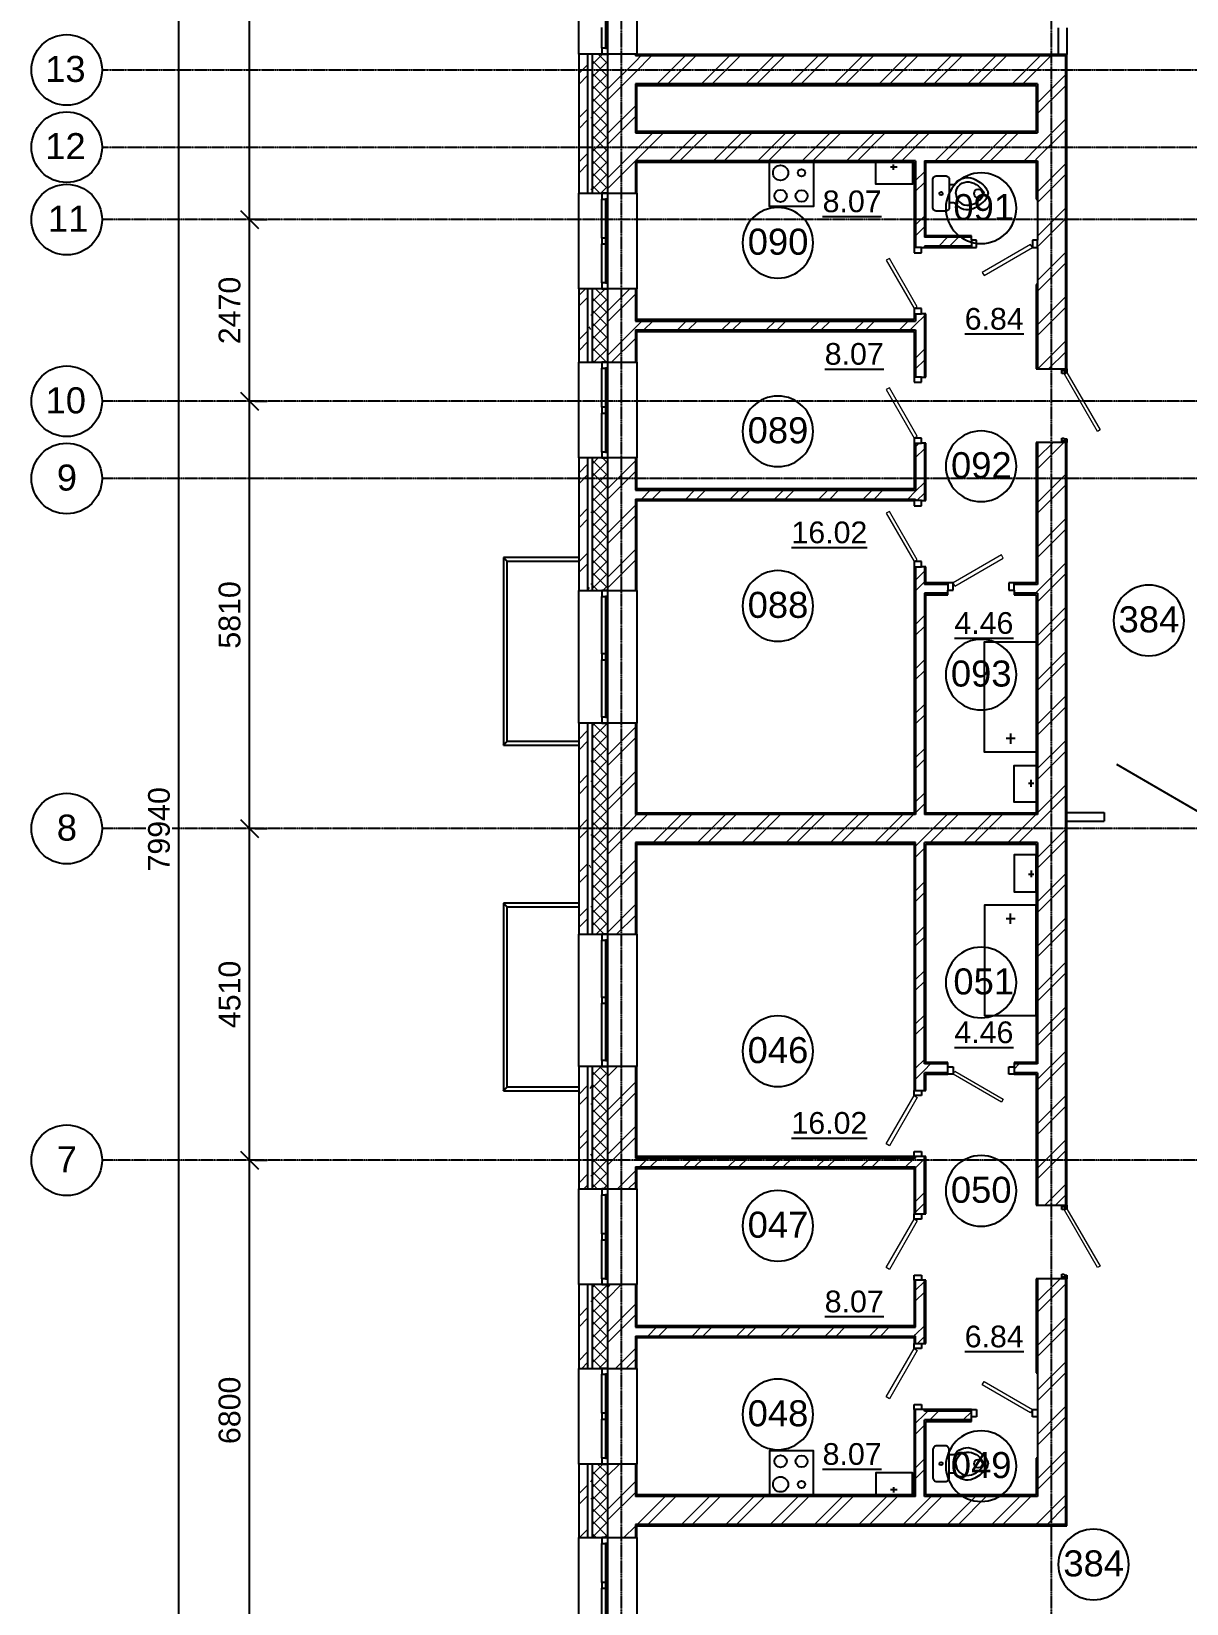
# Model space of a CAD drawing. Header units: millimetres. Extents: x -3463 to 813393, y -106315 to 159215.
# Drawn here: x 86052 to 101764, y 35110 to 56486 of the extents above; entities that cross this region are included whole.
import ezdxf

# ---------------------------------------------------------------- set-up
doc = ezdxf.new("R2010")
doc.units = ezdxf.units.MM
doc.linetypes.add('Линия сетки', pattern=[22.225, 12.7, -3.175, 3.175, -3.175])
doc.layers.add('AXIS_', color=252, linetype='Continuous')
doc.layers.add('PLANS_', color=252, linetype='Continuous')
doc.styles.add('arial', font='arial.ttf')
doc.styles.add('Arial_1', font='arial.ttf', dxfattribs={"height": 295.05988})

# ---------------------------------------------------------------- blocks, each defined once
blk = doc.blocks.new('_Oblique')
at = {"color": 0, "linetype": 'ByBlock', "lineweight": -2}
blk.add_line((-0.5, -0.5), (0.5, 0.5), dxfattribs=at)
blk = doc.blocks.new('A$C8f72b430')
at = {"layer": 'AXIS_', "linetype": 'Линия сетки'}
for p, q in [((-7269, -47064), (-7269, 38079)), ((-1419, -47064), (-1419, 38079)), ((-14334, 6784), (10092, 6784)), ((-14334, 5734), (10092, 5734)), ((10092, 4749), (-14334, 4749)), ((10092, 2279), (-14334, 2279)), ((10092, 1229), (-14334, 1229)), ((10092, -3531), (-14334, -3531)), ((10092, -8041), (-14334, -8041))]:
    blk.add_line(p, q, dxfattribs=at)
at = {"layer": 'AXIS_'}
for p, q in [((-13287, -43751), (-13287, 36669)), ((-12327, 4509), (-12327, 11789)), ((-12327, 2039), (-12327, 4989)), ((-12257, 4749), (-12087, 4749)), ((-12257, 4749), (-12087, 4749)), ((-12327, -3771), (-12327, 2519)), ((-12257, 2279), (-12087, 2279)), ((-12257, 2279), (-12087, 2279)), ((-12327, -8281), (-12327, -3291)), ((-12257, -3531), (-12087, -3531)), ((-12257, -3531), (-12087, -3531)), ((-12327, -15081), (-12327, -7801)), ((-12257, -8041), (-12087, -8041)), ((-12257, -8041), (-12087, -8041))]:
    blk.add_line(p, q, dxfattribs=at)
for centre in [(-14814, 6784), (-14814, 5734), (-14814, 4749), (-14814, 2279), (-14814, 1229), (-14814, -3531), (-14814, -8041)]:
    blk.add_circle(centre, 480, dxfattribs=at)
at = {"layer": 'PLANS_'}
for p, q in [((-7849, 6999), (-7849, 7799)), ((-7484, 7719), (-7484, 7079)), ((-7454, 7079), (-7454, 7719)), ((-7059, 7799), (-7059, 6999)), ((-7534, 7079), (-7534, 7359)), ((-7454, 7079), (-7534, 7079)), ((-7534, 7079), (-7534, 6999)), ((-7484, 7079), (-7454, 7079)), ((-7454, 6999), (-7454, 7079)), ((-7729, 6999), (-7729, 5109)), ((-7669, 6999), (-7669, 5109)), ((-7534, 6999), (-7454, 6999)), ((-7459, 6999), (-7459, 5109)), ((-7079, 6999), (-7079, 6974)), ((-1229, 6974), (-7079, 6974)), ((-7059, 6994), (-7059, 6974)), ((-1229, 6974), (-1229, 2719)), ((-7079, 6594), (-7079, 5929)), ((-1609, 6594), (-7079, 6594)), ((-7059, 6594), (-7059, 6574)), ((-1609, 6594), (-1609, 5929)), ((-7079, 5929), (-1609, 5929)), ((-7059, 5949), (-7059, 5929)), ((-7079, 5549), (-7079, 5109)), ((-3269, 5549), (-7079, 5549)), ((-7059, 5549), (-7059, 5529)), ((-3269, 5549), (-3269, 4369)), ((-3149, 5549), (-1609, 5549)), ((-3149, 5549), (-3149, 4509)), ((-1609, 5549), (-1609, 5029)), ((-7849, 3809), (-7849, 5109)), ((-7454, 5109), (-7534, 5109)), ((-7534, 5109), (-7534, 5029)), ((-7534, 5029), (-7454, 5029)), ((-7534, 4499), (-7534, 5029)), ((-7454, 5029), (-7484, 5029)), ((-7484, 5029), (-7484, 3889)), ((-7454, 5029), (-7454, 5109)), ((-7454, 3889), (-7454, 5029)), ((-7059, 5109), (-7059, 3809)), ((-7454, 4499), (-7534, 4499)), ((-7534, 4499), (-7534, 4419)), ((-7454, 4419), (-7454, 4499)), ((-2509, 4509), (-3149, 4509)), ((-7534, 4419), (-7454, 4419)), ((-7534, 3889), (-7534, 4419)), ((-3189, 4369), (-3289, 4369)), ((-3289, 4369), (-3289, 4299)), ((-3289, 4299), (-3189, 4299)), ((-3189, 4299), (-3189, 4369)), ((-3149, 4389), (-3149, 4369)), ((-2509, 4389), (-3149, 4389)), ((-2439, 4469), (-2509, 4469)), ((-2509, 4469), (-2509, 4369)), ((-2509, 4369), (-2439, 4369)), ((-2439, 4369), (-2439, 4469)), ((-1609, 4469), (-1679, 4469)), ((-1679, 4469), (-1679, 4369)), ((-1679, 4369), (-1609, 4369)), ((-1609, 4369), (-1609, 4469)), ((-7454, 3889), (-7534, 3889)), ((-7534, 3889), (-7534, 3809)), ((-7484, 3889), (-7454, 3889)), ((-7454, 3809), (-7454, 3889)), ((-1609, 3869), (-1609, 2719)), ((-7729, 3809), (-7729, 2809)), ((-7669, 3809), (-7669, 2809)), ((-7534, 3809), (-7454, 3809)), ((-7459, 3809), (-7459, 2809)), ((-7079, 3809), (-7079, 3369)), ((-3289, 3539), (-3289, 3469)), ((-3189, 3539), (-3289, 3539)), ((-3289, 3469), (-3189, 3469)), ((-3269, 3469), (-3269, 3369)), ((-3189, 3469), (-3189, 3539)), ((-3149, 3469), (-3149, 2609)), ((-7079, 3369), (-3269, 3369)), ((-7079, 3249), (-7079, 2809)), ((-7079, 3249), (-3269, 3249)), ((-7059, 3389), (-7059, 3369)), ((-7059, 3249), (-7059, 3229)), ((-3269, 3249), (-3269, 2609)), ((-7849, 1509), (-7849, 2809)), ((-7454, 2809), (-7534, 2809)), ((-7534, 2809), (-7534, 2729)), ((-7454, 2729), (-7454, 2809)), ((-7059, 2809), (-7059, 1509)), ((-7534, 2729), (-7454, 2729)), ((-7534, 2199), (-7534, 2729)), ((-7454, 2729), (-7484, 2729)), ((-7484, 2729), (-7484, 1589)), ((-7454, 1589), (-7454, 2729)), ((-3189, 2609), (-3289, 2609)), ((-3289, 2609), (-3289, 2539)), ((-3189, 2539), (-3189, 2609)), ((-1279, 2719), (-1209, 2719)), ((-1279, 2699), (-1279, 2719)), ((-1279, 2659), (-1279, 2699)), ((-1279, 2699), (-1209, 2699)), ((-1209, 2699), (-1279, 2699)), ((-1249, 2659), (-1279, 2659)), ((-1249, 2669), (-1249, 2659)), ((-1209, 2669), (-1249, 2669)), ((-1209, 2719), (-1209, 2699)), ((-1209, 2699), (-1209, 2669)), ((-3289, 2539), (-3189, 2539)), ((-7454, 2199), (-7534, 2199)), ((-7534, 2199), (-7534, 2119)), ((-7454, 2119), (-7454, 2199)), ((-7534, 2119), (-7454, 2119)), ((-7534, 1589), (-7534, 2119)), ((-3289, 1779), (-3289, 1709)), ((-3189, 1779), (-3289, 1779)), ((-3189, 1709), (-3189, 1779)), ((-1609, 1719), (-1609, -211)), ((-1279, 1779), (-1249, 1779)), ((-1279, 1739), (-1279, 1779)), ((-1209, 1739), (-1279, 1739)), ((-1279, 1719), (-1279, 1739)), ((-1279, 1739), (-1209, 1739)), ((-1209, 1719), (-1279, 1719)), ((-1249, 1779), (-1249, 1769)), ((-1249, 1769), (-1209, 1769)), ((-1229, 1719), (-1229, -8651)), ((-1209, 1769), (-1209, 1739)), ((-1209, 1739), (-1209, 1719)), ((-7729, 1509), (-7729, -296)), ((-7669, 1509), (-7669, -296)), ((-7454, 1589), (-7534, 1589)), ((-7534, 1589), (-7534, 1509)), ((-7534, 1509), (-7454, 1509)), ((-7484, 1589), (-7454, 1589)), ((-7459, 1509), (-7459, -296)), ((-7454, 1509), (-7454, 1589)), ((-7079, 1509), (-7079, 1069)), ((-3289, 1709), (-3189, 1709)), ((-3269, 1709), (-3269, 1069)), ((-3149, 1709), (-3149, 929)), ((-7079, 1069), (-3269, 1069)), ((-7059, 1089), (-7059, 1069)), ((-7079, 949), (-7079, -296)), ((-7079, 949), (-3269, 949)), ((-7059, 949), (-7059, 929)), ((-3189, 929), (-3289, 929)), ((-3289, 929), (-3289, 859)), ((-3289, 859), (-3189, 859)), ((-3269, 949), (-3269, 929)), ((-3189, 859), (-3189, 929)), ((-7849, 154), (-8874, 154)), ((-8874, 154), (-8874, -2396)), ((-8824, 104), (-7849, 104)), ((-8824, -2346), (-8824, 104)), ((-3289, 99), (-3289, 29)), ((-3189, 99), (-3289, 99)), ((-3289, 29), (-3189, 29)), ((-3269, 29), (-3269, -3341)), ((-3189, 29), (-3189, 99)), ((-3149, 29), (-3149, -211)), ((-2829, -211), (-3149, -211)), ((-2759, -191), (-2829, -191)), ((-2829, -191), (-2829, -291)), ((-2759, -291), (-2759, -191)), ((-1999, -191), (-1999, -291)), ((-1929, -191), (-1999, -191)), ((-1929, -291), (-1929, -191)), ((-1609, -211), (-1929, -211)), ((-7849, -2096), (-7849, -296)), ((-7454, -296), (-7534, -296)), ((-7534, -296), (-7534, -376)), ((-7534, -376), (-7454, -376)), ((-7534, -1156), (-7534, -376)), ((-7454, -376), (-7484, -376)), ((-7484, -376), (-7484, -2016)), ((-7454, -376), (-7454, -296)), ((-7454, -2016), (-7454, -376)), ((-7059, -296), (-7059, -2096)), ((-3149, -331), (-3149, -3341)), ((-2829, -331), (-3149, -331)), ((-2829, -291), (-2759, -291)), ((-1999, -291), (-1929, -291)), ((-1609, -331), (-1929, -331)), ((-1609, -331), (-1609, -3341)), ((-7454, -1156), (-7534, -1156)), ((-7534, -1156), (-7534, -1236)), ((-7534, -1236), (-7454, -1236)), ((-7534, -2016), (-7534, -1236)), ((-7454, -1236), (-7454, -1156)), ((-7729, -2096), (-7729, -4966)), ((-7669, -2096), (-7669, -4966)), ((-7454, -2016), (-7534, -2016)), ((-7534, -2016), (-7534, -2096)), ((-7534, -2096), (-7454, -2096)), ((-7484, -2016), (-7454, -2016)), ((-7459, -2096), (-7459, -4966)), ((-7454, -2096), (-7454, -2016)), ((-7079, -2096), (-7079, -3341)), ((-7849, -2346), (-8824, -2346)), ((-8874, -2396), (-7849, -2396)), ((-3269, -3341), (-7079, -3341)), ((-7059, -3321), (-7059, -3341)), ((-1609, -3341), (-3149, -3341)), ((-7079, -3721), (-7079, -4966)), ((-3269, -3721), (-7079, -3721)), ((-7059, -3721), (-7059, -3741)), ((-3269, -7091), (-3269, -3721)), ((-1609, -3721), (-3149, -3721)), ((-3149, -6731), (-3149, -3721)), ((-1609, -3721), (-1609, -6731)), ((-7849, -4546), (-8874, -4546)), ((-8874, -4546), (-8874, -7096)), ((-8824, -4596), (-7849, -4596)), ((-8824, -7046), (-8824, -4596)), ((-7849, -6766), (-7849, -4966)), ((-7454, -4966), (-7534, -4966)), ((-7534, -4966), (-7534, -5046)), ((-7534, -5046), (-7454, -5046)), ((-7534, -5826), (-7534, -5046)), ((-7454, -5046), (-7484, -5046)), ((-7484, -5046), (-7484, -6686)), ((-7454, -5046), (-7454, -4966)), ((-7454, -6686), (-7454, -5046)), ((-7059, -4966), (-7059, -6766)), ((-7454, -5826), (-7534, -5826)), ((-7534, -5826), (-7534, -5906)), ((-7534, -5906), (-7454, -5906)), ((-7534, -6686), (-7534, -5906)), ((-7454, -5906), (-7454, -5826)), ((-7729, -6766), (-7729, -8431)), ((-7669, -6766), (-7669, -8431)), ((-7454, -6686), (-7534, -6686)), ((-7534, -6686), (-7534, -6766)), ((-7534, -6766), (-7454, -6766)), ((-7484, -6686), (-7454, -6686)), ((-7459, -6766), (-7459, -8431)), ((-7454, -6766), (-7454, -6686)), ((-7079, -6766), (-7079, -8011)), ((-2829, -6731), (-3149, -6731)), ((-2829, -6771), (-2759, -6771)), ((-2829, -6871), (-2829, -6771)), ((-2759, -6771), (-2759, -6871)), ((-1999, -6771), (-1929, -6771)), ((-1999, -6871), (-1999, -6771)), ((-1609, -6731), (-1929, -6731)), ((-1929, -6771), (-1929, -6871)), ((-7849, -7046), (-8824, -7046)), ((-3149, -7091), (-3149, -6851)), ((-2829, -6851), (-3149, -6851)), ((-2759, -6871), (-2829, -6871)), ((-1929, -6871), (-1999, -6871)), ((-1609, -6851), (-1929, -6851)), ((-1609, -6851), (-1609, -8651)), ((-8874, -7096), (-7849, -7096)), ((-3289, -7091), (-3189, -7091)), ((-3289, -7161), (-3289, -7091)), ((-3189, -7161), (-3289, -7161)), ((-3189, -7091), (-3189, -7161)), ((-7079, -8011), (-3269, -8011)), ((-7059, -7991), (-7059, -8011)), ((-3289, -7991), (-3289, -7921)), ((-3289, -7921), (-3189, -7921)), ((-3189, -7991), (-3289, -7991)), ((-3269, -8011), (-3269, -7991)), ((-3189, -7921), (-3189, -7991)), ((-3149, -8771), (-3149, -7991)), ((-7079, -8131), (-7079, -8431)), ((-7079, -8131), (-3269, -8131)), ((-7059, -8131), (-7059, -8151)), ((-3269, -8771), (-3269, -8131)), ((-7849, -9731), (-7849, -8431)), ((-7454, -8431), (-7534, -8431)), ((-7534, -8431), (-7534, -8511)), ((-7534, -8511), (-7454, -8511)), ((-7534, -9041), (-7534, -8511)), ((-7454, -8511), (-7484, -8511)), ((-7484, -8511), (-7484, -9651)), ((-7454, -8511), (-7454, -8431)), ((-7454, -9651), (-7454, -8511)), ((-7059, -8431), (-7059, -9731)), ((-1279, -8651), (-1209, -8651)), ((-1279, -8671), (-1279, -8651)), ((-1279, -8711), (-1279, -8671)), ((-1279, -8671), (-1209, -8671)), ((-1209, -8671), (-1279, -8671)), ((-1249, -8711), (-1279, -8711)), ((-1249, -8701), (-1249, -8711)), ((-1209, -8701), (-1249, -8701)), ((-1209, -8651), (-1209, -8671)), ((-1209, -8671), (-1209, -8701)), ((-3289, -8771), (-3189, -8771)), ((-3289, -8841), (-3289, -8771)), ((-3189, -8841), (-3289, -8841)), ((-3189, -8771), (-3189, -8841)), ((-7454, -9041), (-7534, -9041)), ((-7534, -9041), (-7534, -9121)), ((-7534, -9121), (-7454, -9121)), ((-7534, -9651), (-7534, -9121)), ((-7454, -9121), (-7454, -9041)), ((-3289, -9671), (-3289, -9601)), ((-3289, -9601), (-3189, -9601)), ((-3189, -9601), (-3189, -9671)), ((-1279, -9591), (-1249, -9591)), ((-1279, -9631), (-1279, -9591)), ((-1249, -9591), (-1249, -9601)), ((-1249, -9601), (-1209, -9601)), ((-1209, -9601), (-1209, -9631)), ((-7729, -9731), (-7729, -10871)), ((-7669, -9731), (-7669, -10871)), ((-7454, -9651), (-7534, -9651)), ((-7534, -9651), (-7534, -9731)), ((-7534, -9731), (-7454, -9731)), ((-7484, -9651), (-7454, -9651)), ((-7459, -9731), (-7459, -10871)), ((-7454, -9731), (-7454, -9651)), ((-7079, -9731), (-7079, -10311)), ((-3189, -9671), (-3289, -9671)), ((-3269, -10311), (-3269, -9671)), ((-3149, -10531), (-3149, -9671)), ((-1609, -9651), (-1609, -10931)), ((-1209, -9631), (-1279, -9631)), ((-1279, -9651), (-1279, -9631)), ((-1279, -9631), (-1209, -9631)), ((-1209, -9651), (-1279, -9651)), ((-1229, -9651), (-1229, -12991)), ((-1209, -9631), (-1209, -9651)), ((-7079, -10311), (-3269, -10311)), ((-7079, -10431), (-7079, -10871)), ((-7079, -10431), (-3269, -10431)), ((-7059, -10291), (-7059, -10311)), ((-7059, -10431), (-7059, -10451)), ((-3269, -10531), (-3269, -10431)), ((-3289, -10531), (-3189, -10531)), ((-3289, -10601), (-3289, -10531)), ((-3189, -10601), (-3289, -10601)), ((-3189, -10531), (-3189, -10601)), ((-7849, -12171), (-7849, -10871)), ((-7454, -10871), (-7534, -10871)), ((-7534, -10871), (-7534, -10951)), ((-7454, -10951), (-7454, -10871)), ((-7059, -10871), (-7059, -12171)), ((-7534, -10951), (-7454, -10951)), ((-7534, -11481), (-7534, -10951)), ((-7454, -10951), (-7484, -10951)), ((-7484, -10951), (-7484, -12091)), ((-7454, -12091), (-7454, -10951)), ((-7454, -11481), (-7534, -11481)), ((-7534, -11481), (-7534, -11561)), ((-7454, -11561), (-7454, -11481)), ((-3289, -11431), (-3289, -11361)), ((-3289, -11361), (-3189, -11361)), ((-3189, -11431), (-3289, -11431)), ((-3269, -12611), (-3269, -11431)), ((-3189, -11361), (-3189, -11431)), ((-3149, -11451), (-3149, -11431)), ((-2509, -11451), (-3149, -11451)), ((-2509, -11431), (-2439, -11431)), ((-2509, -11531), (-2509, -11431)), ((-2439, -11531), (-2509, -11531)), ((-2439, -11431), (-2439, -11531)), ((-1679, -11531), (-1679, -11431)), ((-1679, -11431), (-1609, -11431)), ((-1609, -11531), (-1679, -11531)), ((-1609, -11431), (-1609, -11531)), ((-7534, -11561), (-7454, -11561)), ((-7534, -12091), (-7534, -11561)), ((-3149, -12611), (-3149, -11571)), ((-2509, -11571), (-3149, -11571)), ((-7729, -12171), (-7729, -13171)), ((-7669, -12171), (-7669, -13171)), ((-7454, -12091), (-7534, -12091)), ((-7534, -12091), (-7534, -12171)), ((-7534, -12171), (-7454, -12171)), ((-7484, -12091), (-7454, -12091)), ((-7459, -12171), (-7459, -13171)), ((-7454, -12171), (-7454, -12091)), ((-7079, -12171), (-7079, -12611)), ((-1609, -12091), (-1609, -12611)), ((-3269, -12611), (-7079, -12611)), ((-7059, -12591), (-7059, -12611)), ((-1609, -12611), (-3149, -12611)), ((-7079, -12991), (-7079, -13171)), ((-1229, -12991), (-7079, -12991)), ((-7059, -12991), (-7059, -13011)), ((-7849, -14471), (-7849, -13171)), ((-7454, -13171), (-7534, -13171)), ((-7534, -13171), (-7534, -13251)), ((-7534, -13251), (-7454, -13251)), ((-7534, -13781), (-7534, -13251)), ((-7454, -13251), (-7484, -13251)), ((-7484, -13251), (-7484, -14391)), ((-7454, -13251), (-7454, -13171)), ((-7454, -14391), (-7454, -13251)), ((-7059, -13171), (-7059, -14471)), ((-7454, -13781), (-7534, -13781)), ((-7534, -13781), (-7534, -13861)), ((-7534, -13861), (-7454, -13861)), ((-7534, -14391), (-7534, -13861)), ((-7454, -13861), (-7454, -13781))]:
    blk.add_line(p, q, dxfattribs=at)
at = {"layer": 'PLANS_', "lineweight": -3}
for p, q in [((-1329, 7356), (-1329, 6994)), ((-1209, 7356), (-1209, 6994)), ((-5104, 5386), (-5104, 5386)), ((-3517, 5462), (-3610, 5462)), ((-3567, 5424), (-3567, 5498)), ((-1915, -2306), (-2036, -2306)), ((-1976, -2236), (-1976, -2377)), ((596, -3311), (-530, -2661)), ((-1734, -2914), (-1660, -2914)), ((-1696, -2963), (-1696, -2870)), ((-1209, -3311), (-704, -3311)), ((-704, -3311), (-704, -3431)), ((-1209, -3431), (-704, -3431)), ((-1734, -4149), (-1660, -4149)), ((-1696, -4099), (-1696, -4192)), ((-1976, -4826), (-1976, -4685)), ((-1915, -4756), (-2036, -4756)), ((-5104, -12448), (-5104, -12448)), ((-3517, -12524), (-3610, -12524)), ((-3567, -12486), (-3567, -12560))]:
    blk.add_line(p, q, dxfattribs=at)
at = {"layer": 'PLANS_', "lineweight": 25}
for p, q in [((-7059, 6999), (-7849, 6999)), ((-7849, 6999), (-7849, 5109)), ((-7059, 6994), (-7059, 6999)), ((-1209, 6994), (-7059, 6994)), ((-1209, 2719), (-1209, 6994)), ((-7059, 5949), (-7059, 6574)), ((-7059, 6574), (-1629, 6574)), ((-1629, 6574), (-1629, 5949)), ((-1629, 5949), (-7059, 5949)), ((-7059, 5109), (-7059, 5529)), ((-7059, 5529), (-3289, 5529)), ((-3289, 5529), (-3289, 4369)), ((-3129, 5529), (-1629, 5529)), ((-3129, 4529), (-3129, 5529)), ((-1629, 5529), (-1629, 5029)), ((-7849, 5109), (-7059, 5109)), ((-1629, 5029), (-1609, 5029)), ((-1609, 5029), (-1609, 4469)), ((-2509, 4529), (-3129, 4529)), ((-2509, 4469), (-2509, 4529)), ((-3189, 4369), (-2509, 4369)), ((-1609, 4369), (-1609, 3869)), ((-1609, 3869), (-1629, 3869)), ((-1629, 3869), (-1629, 2719)), ((-7059, 3809), (-7849, 3809)), ((-7849, 3809), (-7849, 2809)), ((-7059, 3389), (-7059, 3809)), ((-3289, 3469), (-3289, 3389)), ((-3129, 3469), (-3189, 3469)), ((-3129, 2609), (-3129, 3469)), ((-3289, 3389), (-7059, 3389)), ((-7059, 2809), (-7059, 3229)), ((-7059, 3229), (-3289, 3229)), ((-3289, 3229), (-3289, 2609)), ((-7849, 2809), (-7059, 2809)), ((-3189, 2609), (-3129, 2609)), ((-1629, 2719), (-1279, 2719)), ((-1279, 1719), (-1629, 1719)), ((-1629, 1719), (-1629, -191)), ((-1209, -8651), (-1209, 1719)), ((-7059, 1509), (-7849, 1509)), ((-7849, 1509), (-7849, -296)), ((-7059, 1089), (-7059, 1509)), ((-3289, 1709), (-3289, 1089)), ((-3129, 1709), (-3189, 1709)), ((-3129, 929), (-3129, 1709)), ((-3289, 1089), (-7059, 1089)), ((-7059, -296), (-7059, 929)), ((-7059, 929), (-3289, 929)), ((-3189, 929), (-3129, 929)), ((-3289, 29), (-3289, -3321)), ((-3129, 29), (-3189, 29)), ((-3129, -191), (-3129, 29)), ((-2829, -191), (-3129, -191)), ((-1629, -191), (-1929, -191)), ((-7849, -296), (-7059, -296)), ((-3129, -3321), (-3129, -351)), ((-3129, -351), (-2829, -351)), ((-2829, -351), (-2829, -291)), ((-1929, -291), (-1929, -351)), ((-1929, -351), (-1629, -351)), ((-1629, -351), (-1629, -3321)), ((-7059, -2096), (-7849, -2096)), ((-7849, -2096), (-7849, -4966)), ((-7059, -3321), (-7059, -2096)), ((-3289, -3321), (-7059, -3321)), ((-1629, -3321), (-3129, -3321)), ((-7059, -4966), (-7059, -3741)), ((-7059, -3741), (-3289, -3741)), ((-3289, -3741), (-3289, -7091)), ((-3129, -3741), (-1629, -3741)), ((-3129, -6711), (-3129, -3741)), ((-1629, -3741), (-1629, -6711)), ((-7849, -4966), (-7059, -4966)), ((-7059, -6766), (-7849, -6766)), ((-7849, -6766), (-7849, -8431)), ((-7059, -7991), (-7059, -6766)), ((-2829, -6711), (-3129, -6711)), ((-2829, -6771), (-2829, -6711)), ((-1629, -6711), (-1929, -6711)), ((-1929, -6711), (-1929, -6771)), ((-3129, -7091), (-3129, -6871)), ((-3129, -6871), (-2829, -6871)), ((-1929, -6871), (-1629, -6871)), ((-1629, -6871), (-1629, -8651)), ((-3189, -7091), (-3129, -7091)), ((-3289, -7991), (-7059, -7991)), ((-3129, -7991), (-3189, -7991)), ((-3129, -8771), (-3129, -7991)), ((-7059, -8431), (-7059, -8151)), ((-7059, -8151), (-3289, -8151)), ((-3289, -8151), (-3289, -8771)), ((-7849, -8431), (-7059, -8431)), ((-1629, -8651), (-1279, -8651)), ((-3189, -8771), (-3129, -8771)), ((-7059, -9731), (-7849, -9731)), ((-7849, -9731), (-7849, -10871)), ((-7059, -10291), (-7059, -9731)), ((-3289, -9671), (-3289, -10291)), ((-3129, -9671), (-3189, -9671)), ((-3129, -10531), (-3129, -9671)), ((-1279, -9651), (-1629, -9651)), ((-1629, -9651), (-1629, -10931)), ((-1209, -13011), (-1209, -9651)), ((-3289, -10291), (-7059, -10291)), ((-7059, -10871), (-7059, -10451)), ((-7059, -10451), (-3289, -10451)), ((-3289, -10451), (-3289, -10531)), ((-3189, -10531), (-3129, -10531)), ((-7849, -10871), (-7059, -10871)), ((-1629, -10931), (-1609, -10931)), ((-1609, -10931), (-1609, -11431)), ((-3289, -11431), (-3289, -12591)), ((-2509, -11431), (-3189, -11431)), ((-2509, -11591), (-2509, -11531)), ((-1609, -11531), (-1609, -12091)), ((-3129, -12591), (-3129, -11591)), ((-3129, -11591), (-2509, -11591)), ((-7059, -12171), (-7849, -12171)), ((-7849, -12171), (-7849, -13171)), ((-7059, -12591), (-7059, -12171)), ((-1609, -12091), (-1629, -12091)), ((-1629, -12091), (-1629, -12591)), ((-3289, -12591), (-7059, -12591)), ((-1629, -12591), (-3129, -12591)), ((-7059, -13171), (-7059, -13011)), ((-7059, -13011), (-1209, -13011)), ((-7849, -13171), (-7059, -13171))]:
    blk.add_line(p, q, dxfattribs=at)
at = {"layer": 'PLANS_', "linetype": 'Continuous', "lineweight": 9}
for p, q in [((-7849, 6735), (-7729, 6855)), ((-7669, 6857), (-7527, 6999)), ((-7459, 6701), (-7669, 6911)), ((-7669, 6687), (-7459, 6897)), ((-7459, 6870), (-7587, 6999)), ((-7459, 6978), (-7438, 6999)), ((-7459, 6521), (-7079, 6901)), ((-7079, 6901), (-7006, 6974)), ((-7079, 6755), (-6860, 6974)), ((-6782, 6594), (-6402, 6974)), ((-6636, 6594), (-6256, 6974)), ((-6179, 6594), (-5799, 6974)), ((-6033, 6594), (-5653, 6974)), ((-5576, 6594), (-5196, 6974)), ((-5429, 6594), (-5049, 6974)), ((-4972, 6594), (-4592, 6974)), ((-4826, 6594), (-4446, 6974)), ((-4369, 6594), (-3989, 6974)), ((-4222, 6594), (-3842, 6974)), ((-3765, 6594), (-3385, 6974)), ((-3619, 6594), (-3239, 6974)), ((-3162, 6594), (-2782, 6974)), ((-3015, 6594), (-2635, 6974)), ((-2558, 6594), (-2178, 6974)), ((-2412, 6594), (-2032, 6974)), ((-1955, 6594), (-1575, 6974)), ((-1808, 6594), (-1428, 6974)), ((-7849, 6588), (-7729, 6708)), ((-7459, 6531), (-7669, 6741)), ((-7669, 6517), (-7459, 6727)), ((-7459, 6375), (-7079, 6755)), ((-1351, 6594), (-1229, 6716)), ((-7459, 6361), (-7669, 6571)), ((-7669, 6348), (-7459, 6558)), ((-1609, 6336), (-1351, 6594)), ((-1609, 6190), (-1229, 6570)), ((-7849, 6131), (-7729, 6251)), ((-7459, 6192), (-7669, 6402)), ((-7669, 6178), (-7459, 6388)), ((-7459, 6022), (-7669, 6232)), ((-7669, 6008), (-7459, 6218)), ((-7459, 5918), (-7079, 6298)), ((-7849, 5985), (-7729, 6105)), ((-7685, 6137), (-7669, 6137)), ((-7459, 5852), (-7669, 6062)), ((-7669, 5839), (-7459, 6049)), ((-7459, 5771), (-7079, 6151)), ((-1609, 5733), (-1229, 6113)), ((-7459, 5682), (-7669, 5892)), ((-7669, 5669), (-7459, 5879)), ((-7079, 5694), (-6844, 5929)), ((-7078, 5549), (-6698, 5929)), ((-6621, 5549), (-6241, 5929)), ((-6474, 5549), (-6094, 5929)), ((-6017, 5549), (-5637, 5929)), ((-5871, 5549), (-5491, 5929)), ((-5414, 5549), (-5034, 5929)), ((-5267, 5549), (-4887, 5929)), ((-4810, 5549), (-4430, 5929)), ((-4664, 5549), (-4284, 5929)), ((-4207, 5549), (-3827, 5929)), ((-4060, 5549), (-3680, 5929)), ((-3603, 5549), (-3223, 5929)), ((-3457, 5549), (-3077, 5929)), ((-3000, 5549), (-2620, 5929)), ((-2853, 5549), (-2473, 5929)), ((-2396, 5549), (-2016, 5929)), ((-2250, 5549), (-1870, 5929)), ((-1609, 5587), (-1229, 5967)), ((-7849, 5528), (-7729, 5648)), ((-7729, 5767), (-7729, 5767)), ((-7459, 5513), (-7669, 5723)), ((-7669, 5499), (-7459, 5709)), ((-7459, 5314), (-7079, 5694)), ((-1793, 5549), (-1609, 5733)), ((-1646, 5549), (-1609, 5587)), ((-7849, 5381), (-7729, 5501)), ((-7459, 5343), (-7669, 5553)), ((-7669, 5329), (-7459, 5539)), ((-7459, 5173), (-7669, 5383)), ((-7669, 5160), (-7459, 5370)), ((-7459, 5168), (-7079, 5548)), ((-3269, 5280), (-3149, 5400)), ((-1609, 5129), (-1229, 5509)), ((-1609, 4983), (-1229, 5363)), ((-7685, 5162), (-7669, 5162)), ((-7564, 5109), (-7669, 5214)), ((-7550, 5109), (-7459, 5200)), ((-3269, 5134), (-3149, 5254)), ((-3269, 4676), (-3149, 4796)), ((-1609, 4526), (-1229, 4906)), ((-1609, 4380), (-1229, 4760)), ((-3269, 4530), (-3149, 4650)), ((-2953, 4389), (-2833, 4509)), ((-2806, 4389), (-2686, 4509)), ((-1609, 3922), (-1229, 4302)), ((-1609, 3776), (-1229, 4156)), ((-7849, 3717), (-7757, 3809)), ((-7849, 3571), (-7729, 3691)), ((-7669, 3802), (-7662, 3809)), ((-7669, 3632), (-7492, 3809)), ((-7459, 3476), (-7669, 3686)), ((-7669, 3463), (-7459, 3673)), ((-7459, 3646), (-7622, 3809)), ((-7459, 3504), (-7154, 3809)), ((-7459, 3357), (-7079, 3737)), ((-1609, 3319), (-1229, 3699)), ((-7685, 3455), (-7669, 3455)), ((-7459, 3307), (-7669, 3517)), ((-7669, 3293), (-7459, 3503)), ((-3269, 3323), (-3149, 3443)), ((-1609, 3173), (-1229, 3553)), ((-7849, 3114), (-7729, 3234)), ((-7687, 3256), (-7707, 3291)), ((-7459, 3137), (-7669, 3347)), ((-7669, 3123), (-7459, 3333)), ((-7459, 2900), (-7079, 3280)), ((-7079, 3280), (-6990, 3369)), ((-6964, 3249), (-6844, 3369)), ((-6507, 3249), (-6387, 3369)), ((-6360, 3249), (-6240, 3369)), ((-5903, 3249), (-5783, 3369)), ((-5757, 3249), (-5637, 3369)), ((-5300, 3249), (-5180, 3369)), ((-5153, 3249), (-5033, 3369)), ((-4696, 3249), (-4576, 3369)), ((-4550, 3249), (-4430, 3369)), ((-4093, 3249), (-3973, 3369)), ((-3946, 3249), (-3826, 3369)), ((-3489, 3249), (-3369, 3369)), ((-3343, 3249), (-3269, 3323)), ((-7849, 2967), (-7729, 3087)), ((-7459, 2967), (-7669, 3177)), ((-7669, 2954), (-7459, 3164)), ((-7470, 2809), (-7669, 3007)), ((-7644, 2809), (-7459, 2994)), ((-7404, 2809), (-7079, 3134)), ((-1605, 2719), (-1229, 3095)), ((-7640, 2809), (-7669, 2838)), ((-7474, 2809), (-7459, 2824)), ((-3269, 2866), (-3149, 2986)), ((-3269, 2720), (-3149, 2840)), ((-1459, 2719), (-1229, 2949)), ((-1609, 1509), (-1398, 1719)), ((-1609, 1362), (-1252, 1719)), ((-7669, 1426), (-7586, 1509)), ((-7459, 1440), (-7528, 1509)), ((-3269, 1659), (-3219, 1709)), ((-3269, 1513), (-3149, 1633)), ((-7849, 1303), (-7729, 1423)), ((-7459, 1270), (-7669, 1480)), ((-7669, 1257), (-7459, 1467)), ((-7459, 1100), (-7669, 1310)), ((-7669, 1087), (-7459, 1297)), ((-7459, 1090), (-7079, 1470)), ((-7459, 944), (-7079, 1324)), ((-7066, 1347), (-7079, 1326)), ((-1609, 905), (-1229, 1285)), ((-7849, 1157), (-7729, 1277)), ((-7459, 931), (-7669, 1141)), ((-7669, 917), (-7459, 1127)), ((-6996, 949), (-6876, 1069)), ((-6850, 949), (-6730, 1069)), ((-6393, 949), (-6273, 1069)), ((-6246, 949), (-6126, 1069)), ((-5789, 949), (-5669, 1069)), ((-5643, 949), (-5523, 1069)), ((-5186, 949), (-5066, 1069)), ((-5040, 949), (-4920, 1069)), ((-4582, 949), (-4462, 1069)), ((-4436, 949), (-4316, 1069)), ((-3979, 949), (-3859, 1069)), ((-3833, 949), (-3713, 1069)), ((-3269, 1055), (-3149, 1175)), ((-1609, 759), (-1229, 1139)), ((-7459, 761), (-7669, 971)), ((-7669, 747), (-7459, 957)), ((-7459, 486), (-7079, 866)), ((-3375, 949), (-3269, 1055)), ((-3249, 929), (-3149, 1029)), ((-7849, 700), (-7729, 820)), ((-7849, 554), (-7729, 674)), ((-7685, 773), (-7669, 773)), ((-7459, 591), (-7669, 801)), ((-7669, 578), (-7459, 788)), ((-7459, 340), (-7079, 720)), ((-1609, 302), (-1229, 682)), ((-7459, 422), (-7669, 632)), ((-7669, 408), (-7459, 618)), ((-7459, 252), (-7669, 462)), ((-7669, 238), (-7459, 448)), ((-1609, 155), (-1229, 535)), ((-7849, 96), (-7729, 216)), ((-7459, 82), (-7669, 292)), ((-7669, 69), (-7459, 279)), ((-7459, -117), (-7079, 263)), ((-7849, -50), (-7729, 70)), ((-7459, -88), (-7669, 122)), ((-7669, -101), (-7459, 109)), ((-7459, -263), (-7079, 117)), ((-1609, -302), (-1229, 78)), ((-7685, -203), (-7669, -203)), ((-7459, -257), (-7669, -47)), ((-7669, -271), (-7459, -61)), ((-7059, -103), (-7063, -109)), ((-3269, -151), (-3149, -31)), ((-3269, -298), (-3149, -178)), ((-1609, -448), (-1229, -68)), ((-7709, -253), (-7729, -288)), ((-7590, -296), (-7669, -217)), ((-7524, -296), (-7459, -231)), ((-2845, -331), (-2829, -315)), ((-1638, -331), (-1609, -302)), ((-3269, -755), (-3149, -635)), ((-1609, -905), (-1229, -525)), ((-3269, -901), (-3149, -781)), ((-1609, -1052), (-1229, -672)), ((-3269, -1358), (-3149, -1238)), ((-1609, -1509), (-1229, -1129)), ((-1609, -1655), (-1229, -1275)), ((-3269, -1505), (-3149, -1385)), ((-3269, -1962), (-3149, -1842)), ((-1609, -2112), (-1229, -1732)), ((-1609, -2259), (-1229, -1879)), ((-7669, -2138), (-7627, -2096)), ((-7669, -2307), (-7459, -2097)), ((-7459, -2294), (-7656, -2096)), ((-7459, -2124), (-7487, -2096)), ((-3269, -2108), (-3149, -1988)), ((-7849, -2318), (-7729, -2198)), ((-7849, -2464), (-7729, -2344)), ((-7459, -2463), (-7669, -2253)), ((-7669, -2477), (-7459, -2267)), ((-7459, -2531), (-7079, -2151)), ((-7459, -2677), (-7079, -2297)), ((-1609, -2716), (-1229, -2336)), ((-7459, -2633), (-7669, -2423)), ((-7669, -2647), (-7459, -2437)), ((-3269, -2565), (-3149, -2445)), ((-1609, -2862), (-1229, -2482)), ((-7669, -2627), (-7681, -2606)), ((-7459, -2803), (-7669, -2593)), ((-7669, -2816), (-7459, -2606)), ((-7459, -2973), (-7669, -2763)), ((-7669, -2986), (-7459, -2776)), ((-7459, -3135), (-7079, -2755)), ((-3269, -2712), (-3149, -2592)), ((-7849, -2921), (-7729, -2801)), ((-7849, -3067), (-7729, -2947)), ((-7685, -2885), (-7669, -2885)), ((-7459, -3142), (-7669, -2932)), ((-7669, -3156), (-7459, -2946)), ((-7459, -3281), (-7079, -2901)), ((-1609, -3319), (-1229, -2939)), ((-7459, -3312), (-7669, -3102)), ((-7669, -3326), (-7459, -3116)), ((-3269, -3169), (-3149, -3049)), ((-3269, -3315), (-3149, -3195)), ((-1609, -3466), (-1229, -3086)), ((-7849, -3525), (-7729, -3405)), ((-7459, -3482), (-7669, -3272)), ((-7669, -3495), (-7459, -3285)), ((-7459, -3738), (-7079, -3358)), ((-7079, -3358), (-7062, -3341)), ((-7079, -3504), (-6916, -3341)), ((-6838, -3721), (-6458, -3341)), ((-6692, -3721), (-6312, -3341)), ((-6235, -3721), (-5855, -3341)), ((-6089, -3721), (-5709, -3341)), ((-5631, -3721), (-5251, -3341)), ((-5485, -3721), (-5105, -3341)), ((-5028, -3721), (-4648, -3341)), ((-4882, -3721), (-4502, -3341)), ((-4425, -3721), (-4045, -3341)), ((-4278, -3721), (-3898, -3341)), ((-3821, -3721), (-3441, -3341)), ((-3675, -3721), (-3295, -3341)), ((-3218, -3721), (-2838, -3341)), ((-3071, -3721), (-2691, -3341)), ((-2614, -3721), (-2234, -3341)), ((-2468, -3721), (-2088, -3341)), ((-2011, -3721), (-1631, -3341)), ((-7849, -3671), (-7729, -3551)), ((-7685, -3617), (-7669, -3617)), ((-7459, -3651), (-7669, -3441)), ((-7669, -3665), (-7459, -3455)), ((-7459, -3821), (-7669, -3611)), ((-7669, -3835), (-7459, -3625)), ((-7459, -3884), (-7079, -3504)), ((-1864, -3721), (-1609, -3466)), ((-1609, -3923), (-1229, -3543)), ((-7459, -3991), (-7669, -3781)), ((-7669, -4004), (-7459, -3794)), ((-3269, -3772), (-3218, -3721)), ((-3269, -3919), (-3149, -3799)), ((-1609, -4069), (-1229, -3689)), ((-7849, -4128), (-7729, -4008)), ((-7685, -4063), (-7705, -4028)), ((-7459, -4161), (-7669, -3951)), ((-7669, -4174), (-7459, -3964)), ((-7459, -4341), (-7079, -3961)), ((-7849, -4274), (-7729, -4154)), ((-7459, -4330), (-7669, -4120)), ((-7669, -4344), (-7459, -4134)), ((-7459, -4488), (-7079, -4108)), ((-3269, -4376), (-3149, -4256)), ((-1609, -4526), (-1229, -4146)), ((-7459, -4500), (-7669, -4290)), ((-7669, -4513), (-7459, -4303)), ((-7459, -4670), (-7669, -4460)), ((-7669, -4683), (-7459, -4473)), ((-3269, -4522), (-3149, -4402)), ((-1609, -4672), (-1229, -4292)), ((-7849, -4731), (-7729, -4611)), ((-7685, -4592), (-7669, -4592)), ((-7459, -4839), (-7669, -4629)), ((-7669, -4853), (-7459, -4643)), ((-7459, -4945), (-7079, -4565)), ((-7849, -4878), (-7729, -4758)), ((-7502, -4966), (-7669, -4799)), ((-7612, -4966), (-7459, -4813)), ((-7334, -4966), (-7079, -4711)), ((-3269, -4979), (-3149, -4859)), ((-1609, -5130), (-1229, -4750)), ((-1609, -5276), (-1229, -4896)), ((-3269, -5126), (-3149, -5006)), ((-3269, -5583), (-3149, -5463)), ((-1609, -5733), (-1229, -5353)), ((-1609, -5879), (-1229, -5499)), ((-3269, -5729), (-3149, -5609)), ((-1609, -6337), (-1229, -5957)), ((-3269, -6186), (-3149, -6066)), ((-1609, -6483), (-1229, -6103)), ((-3269, -6332), (-3149, -6212)), ((-1609, -6940), (-1229, -6560)), ((-7669, -6889), (-7546, -6766)), ((-7459, -7045), (-7669, -6835)), ((-7459, -6876), (-7568, -6766)), ((-7459, -6902), (-7323, -6766)), ((-3269, -6790), (-3149, -6670)), ((-3269, -6936), (-3149, -6816)), ((-3149, -6816), (-3064, -6731)), ((-1929, -6803), (-1857, -6731)), ((-1609, -7086), (-1229, -6706)), ((-7849, -7145), (-7729, -7025)), ((-7678, -7028), (-7698, -7063)), ((-7669, -7059), (-7459, -6849)), ((-7459, -7215), (-7669, -7005)), ((-7669, -7229), (-7459, -7019)), ((-7459, -7359), (-7079, -6979)), ((-7849, -7292), (-7729, -7172)), ((-7459, -7385), (-7669, -7175)), ((-7669, -7398), (-7459, -7188)), ((-7459, -7505), (-7079, -7125)), ((-1609, -7544), (-1229, -7164)), ((-7685, -7274), (-7669, -7274)), ((-7459, -7555), (-7669, -7345)), ((-7669, -7568), (-7459, -7358)), ((-7059, -7418), (-7065, -7429)), ((-1609, -7690), (-1229, -7310)), ((-7849, -7749), (-7729, -7629)), ((-7459, -7724), (-7669, -7514)), ((-7669, -7738), (-7459, -7528)), ((-7459, -7894), (-7669, -7684)), ((-7459, -7962), (-7079, -7582)), ((-7849, -7895), (-7729, -7775)), ((-7669, -7908), (-7459, -7698)), ((-7459, -8064), (-7669, -7854)), ((-7669, -8077), (-7459, -7867)), ((-7459, -8109), (-7079, -7729)), ((-1609, -8147), (-1229, -7767)), ((-7669, -7992), (-7687, -7960)), ((-7459, -8233), (-7669, -8023)), ((-7669, -8247), (-7459, -8037)), ((-7024, -8131), (-6904, -8011)), ((-6878, -8131), (-6758, -8011)), ((-6421, -8131), (-6301, -8011)), ((-6274, -8131), (-6154, -8011)), ((-5817, -8131), (-5697, -8011)), ((-5671, -8131), (-5551, -8011)), ((-5214, -8131), (-5094, -8011)), ((-5067, -8131), (-4947, -8011)), ((-4610, -8131), (-4490, -8011)), ((-4464, -8131), (-4344, -8011)), ((-4007, -8131), (-3887, -8011)), ((-3860, -8131), (-3740, -8011)), ((-3403, -8131), (-3283, -8011)), ((-3269, -7997), (-3263, -7991)), ((-3269, -8143), (-3149, -8023)), ((-1609, -8293), (-1229, -7913)), ((-7849, -8352), (-7729, -8232)), ((-7685, -8250), (-7669, -8250)), ((-7459, -8403), (-7669, -8193)), ((-7669, -8417), (-7459, -8207)), ((-7324, -8431), (-7079, -8186)), ((-7178, -8431), (-7079, -8332)), ((-7781, -8431), (-7729, -8379)), ((-7601, -8431), (-7669, -8363)), ((-7513, -8431), (-7459, -8376)), ((-3269, -8600), (-3149, -8480)), ((-1509, -8651), (-1229, -8371)), ((-1363, -8651), (-1229, -8517)), ((-3269, -8746), (-3149, -8626)), ((-7669, -9774), (-7626, -9731)), ((-7669, -9944), (-7459, -9734)), ((-7459, -9930), (-7658, -9731)), ((-7459, -9761), (-7488, -9731)), ((-7459, -9773), (-7417, -9731)), ((-7459, -9919), (-7271, -9731)), ((-3269, -9807), (-3149, -9687)), ((-1609, -9957), (-1302, -9651)), ((-1609, -10104), (-1229, -9724)), ((-7849, -10163), (-7729, -10043)), ((-7685, -9956), (-7669, -9956)), ((-7459, -10100), (-7669, -9890)), ((-7669, -10114), (-7459, -9904)), ((-7459, -10376), (-7079, -9996)), ((-3269, -9953), (-3149, -9833)), ((-7849, -10309), (-7729, -10189)), ((-7459, -10270), (-7669, -10060)), ((-7669, -10283), (-7459, -10073)), ((-7459, -10440), (-7669, -10230)), ((-7669, -10453), (-7459, -10243)), ((-7459, -10522), (-7079, -10142)), ((-1609, -10561), (-1229, -10181)), ((-7459, -10609), (-7669, -10399)), ((-7669, -10623), (-7459, -10413)), ((-6910, -10431), (-6790, -10311)), ((-6764, -10431), (-6644, -10311)), ((-6307, -10431), (-6187, -10311)), ((-6160, -10431), (-6040, -10311)), ((-5703, -10431), (-5583, -10311)), ((-5557, -10431), (-5437, -10311)), ((-5100, -10431), (-4980, -10311)), ((-4954, -10431), (-4834, -10311)), ((-4496, -10431), (-4376, -10311)), ((-4350, -10431), (-4230, -10311)), ((-3893, -10431), (-3773, -10311)), ((-3747, -10431), (-3627, -10311)), ((-3289, -10431), (-3269, -10411)), ((-3269, -10411), (-3149, -10291)), ((-3243, -10531), (-3149, -10437)), ((-1609, -10707), (-1229, -10327)), ((-7849, -10766), (-7729, -10646)), ((-7459, -10779), (-7669, -10569)), ((-7669, -10793), (-7459, -10583)), ((-7350, -10871), (-7079, -10600)), ((-7807, -10871), (-7729, -10792)), ((-7715, -10838), (-7729, -10814)), ((-7536, -10871), (-7669, -10739)), ((-7578, -10871), (-7459, -10752)), ((-7204, -10871), (-7079, -10746)), ((-1609, -11164), (-1229, -10784)), ((-1609, -11311), (-1229, -10931)), ((-3269, -11617), (-3149, -11497)), ((-3149, -11497), (-3102, -11451)), ((-3076, -11571), (-2956, -11451)), ((-2619, -11571), (-2509, -11461)), ((-1609, -11768), (-1229, -11388)), ((-1609, -11914), (-1229, -11534)), ((-3269, -11764), (-3149, -11644)), ((-7669, -12320), (-7520, -12171)), ((-7459, -12306), (-7594, -12171)), ((-7459, -12187), (-7443, -12171)), ((-7459, -12333), (-7297, -12171)), ((-3269, -12221), (-3149, -12101)), ((-1609, -12371), (-1229, -11991)), ((-1609, -12518), (-1229, -12138)), ((-7672, -12381), (-7692, -12416)), ((-7459, -12476), (-7669, -12266)), ((-7669, -12490), (-7459, -12280)), ((-3269, -12367), (-3149, -12247)), ((-7849, -12577), (-7729, -12457)), ((-7849, -12723), (-7729, -12603)), ((-7459, -12646), (-7669, -12436)), ((-7669, -12659), (-7459, -12449)), ((-7459, -12815), (-7669, -12605)), ((-7459, -12790), (-7079, -12410)), ((-7459, -12936), (-7079, -12556)), ((-7056, -12991), (-6676, -12611)), ((-6910, -12991), (-6530, -12611)), ((-6453, -12991), (-6073, -12611)), ((-6307, -12991), (-5927, -12611)), ((-5849, -12991), (-5469, -12611)), ((-5703, -12991), (-5323, -12611)), ((-5246, -12991), (-4866, -12611)), ((-5100, -12991), (-4720, -12611)), ((-4642, -12991), (-4262, -12611)), ((-4496, -12991), (-4116, -12611)), ((-4039, -12991), (-3659, -12611)), ((-3893, -12991), (-3513, -12611)), ((-3435, -12991), (-3055, -12611)), ((-3289, -12991), (-2909, -12611)), ((-2832, -12991), (-2452, -12611)), ((-2686, -12991), (-2306, -12611)), ((-2229, -12991), (-1849, -12611)), ((-2082, -12991), (-1702, -12611)), ((-1609, -12975), (-1229, -12595)), ((-7685, -12639), (-7669, -12639)), ((-7669, -12829), (-7459, -12619)), ((-7459, -12985), (-7669, -12775)), ((-7669, -12999), (-7459, -12789)), ((-1479, -12991), (-1229, -12741)), ((-7459, -13155), (-7669, -12945)), ((-7669, -13168), (-7459, -12958)), ((-7236, -13171), (-7079, -13014)), ((-1625, -12991), (-1609, -12975)), ((-7840, -13171), (-7729, -13060)), ((-7612, -13171), (-7669, -13115)), ((-7502, -13171), (-7459, -13128)), ((-7090, -13171), (-7079, -13160))]:
    blk.add_line(p, q, dxfattribs=at)
at = {"layer": 'PLANS_', "lineweight": 13}
for p, q in [((-1704, 4412), (-2362, 4032)), ((-2337, 3989), (-1679, 4369)), ((-1679, 4369), (-1704, 4412)), ((-3625, 4222), (-3669, 4197)), ((-3669, 4197), (-3289, 3539)), ((-3245, 3564), (-3625, 4222)), ((-2362, 4032), (-2337, 3989)), ((-3289, 3539), (-3245, 3564)), ((-1243, 2649), (-1209, 2669)), ((-793, 1869), (-1243, 2649)), ((-1209, 2669), (-759, 1889)), ((-3625, 2462), (-3669, 2437)), ((-3669, 2437), (-3289, 1779)), ((-3245, 1804), (-3625, 2462)), ((-3289, 1779), (-3245, 1804)), ((-759, 1889), (-793, 1869)), ((-3625, 782), (-3669, 757)), ((-3669, 757), (-3289, 99)), ((-3245, 124), (-3625, 782)), ((-3289, 99), (-3245, 124)), ((-2101, 189), (-2759, -191)), ((-2734, -234), (-2076, 146)), ((-2076, 146), (-2101, 189)), ((-2759, -191), (-2734, -234)), ((-2759, -6871), (-2734, -6828)), ((-2734, -6828), (-2076, -7208)), ((-2101, -7251), (-2759, -6871)), ((-3669, -7819), (-3289, -7161)), ((-3245, -7186), (-3625, -7844)), ((-3289, -7161), (-3245, -7186)), ((-2076, -7208), (-2101, -7251)), ((-3625, -7844), (-3669, -7819)), ((-1243, -8721), (-1209, -8701)), ((-793, -9501), (-1243, -8721)), ((-1209, -8701), (-759, -9481)), ((-3669, -9499), (-3289, -8841)), ((-3245, -8866), (-3625, -9524)), ((-3289, -8841), (-3245, -8866)), ((-3625, -9524), (-3669, -9499)), ((-759, -9481), (-793, -9501)), ((-3669, -11259), (-3289, -10601)), ((-3245, -10626), (-3625, -11284)), ((-3289, -10601), (-3245, -10626)), ((-2362, -11094), (-2337, -11051)), ((-1704, -11474), (-2362, -11094)), ((-2337, -11051), (-1679, -11431)), ((-3625, -11284), (-3669, -11259)), ((-1679, -11431), (-1704, -11474))]:
    blk.add_line(p, q, dxfattribs=at)
at = {"layer": 'PLANS_', "lineweight": -3}
for points in [[(-5257, 5529), (-4657, 5529), (-4657, 4929), (-5257, 4929)], [(-3309, 5529), (-3309, 5229), (-3809, 5229), (-3809, 5529)], [(-1629, -2492), (-2329, -2492), (-2329, -992), (-1629, -992)], [(-1629, -3172), (-1929, -3172), (-1929, -2672), (-1629, -2672)], [(-1629, -3890), (-1929, -3890), (-1929, -4390), (-1629, -4390)], [(-1629, -4571), (-2329, -4571), (-2329, -6071), (-1629, -6071)], [(-5257, -12591), (-4657, -12591), (-4657, -11991), (-5257, -11991)], [(-3309, -12591), (-3309, -12291), (-3809, -12291), (-3809, -12591)]]:
    blk.add_lwpolyline(points, close=True, dxfattribs=at)
at = {"layer": 'PLANS_'}
for points in [[(-2809, 5290), (-2809, 4918, -0.414214), (-2865, 4862), (-2978, 4862, -0.414214), (-3034, 4918), (-3034, 5290, -0.414214), (-2978, 5346), (-2865, 5346, -0.414214)], [(-2809, -12352), (-2809, -11981, 0.414214), (-2865, -11924), (-2978, -11924, 0.414214), (-3034, -11981), (-3034, -12352, 0.414214), (-2978, -12408), (-2865, -12408, 0.414214)]]:
    blk.add_lwpolyline(points, format="xyb", close=True, dxfattribs=at)
for points in [[(-2809, 5228), (-2753, 5228, 0.236068), (-2730, 5239, -0.343108), (-2483, 5306, -0.119543), (-2314, 5183, -0.14868), (-2280, 5104, -1.116183)], [(-2719, 5104, -0.453768), (-2539, 5261, -0.270259), (-2337, 5104, 10.812243)], [(-2809, 4980), (-2753, 4980, -0.236068), (-2730, 4969, 0.343108), (-2483, 4901, 0.119543), (-2314, 5025, 0.14868), (-2280, 5104, 1.116183)], [(-2719, 5104, 0.453768), (-2539, 4946, 0.270259), (-2337, 5104, -10.812243)], [(-2809, -12042), (-2753, -12042, 0.236068), (-2730, -12031, -0.343108), (-2483, -11964, -0.119543), (-2314, -12087, -0.14868), (-2280, -12166, -1.116183)], [(-2809, -12290), (-2753, -12290, -0.236068), (-2730, -12301, 0.343108), (-2483, -12369, 0.119543), (-2314, -12245, 0.14868), (-2280, -12166, 1.116183)], [(-2719, -12166, -0.453768), (-2539, -12009, -0.270259), (-2337, -12166, 10.812243)], [(-2719, -12166, 0.453768), (-2539, -12324, 0.270259), (-2337, -12166, -10.812243)]]:
    blk.add_lwpolyline(points, format="xyb", dxfattribs=at)
at = {"layer": 'PLANS_', "lineweight": -3}
for centre, radius in [((-5104, 5386), 103), ((-4819, 5386), 49.4), ((-5104, 5071), 82.8), ((-4819, 5071), 80.6), ((-5104, -12134), 82.8), ((-4819, -12134), 80.6), ((-5104, -12448), 103), ((-4819, -12448), 49.4)]:
    blk.add_circle(centre, radius, dxfattribs=at)
at = {"layer": 'PLANS_'}
for centre, radius in [((-2415, 5104), 57.4), ((-2922, 5104), 22.5), ((-2922, -12166), 22.5), ((-2415, -12166), 57.4)]:
    blk.add_circle(centre, radius, dxfattribs=at)
for centre, start, end in [((-2377, 4904), 0, 180), ((-5141, 4434), 0, 180), ((-2377, 4904), 180, 0), ((-5141, 4434), 180, 0), ((-5141, 1870), 0, 180), ((-5141, 1870), 180, 0), ((-2377, 1395), 0, 180), ((-2377, 1395), 180, 0), ((-5141, -504), 0, 180), ((-96, -701), 0, 180), ((-5141, -504), 180, 0), ((-96, -701), 180, 0), ((-2377, -1438), 0, 180), ((-2377, -1438), 180, 0), ((-2377, -5624), 0, 180), ((-2377, -5624), 180, 0), ((-5141, -6558), 0, 180), ((-5141, -6558), 180, 0), ((-2377, -8457), 0, 180), ((-5141, -8932), 0, 180), ((-2377, -8457), 180, 0), ((-5141, -8932), 180, 0), ((-5141, -11496), 0, 180), ((-5141, -11496), 180, 0), ((-2377, -12200), 0, 180), ((-2377, -12200), 180, 0), ((-848, -13537), 0, 180), ((-848, -13537), 180, 0)]:
    blk.add_arc(centre, 480, start, end, dxfattribs=at)
for points in [[(-8874, 154), (-8874, 154), (-8873, 153), (-8872, 152), (-8870, 151), (-8869, 149), (-8868, 148), (-8866, 146), (-8864, 144), (-8862, 142), (-8860, 140), (-8858, 138), (-8857, 137), (-8855, 135), (-8854, 134), (-8852, 132), (-8850, 131), (-8849, 129), (-8847, 127), (-8846, 126), (-8844, 124), (-8842, 122), (-8841, 121), (-8839, 119), (-8838, 118), (-8836, 116), (-8835, 115), (-8833, 113), (-8831, 112), (-8830, 110), (-8829, 109), (-8827, 107), (-8826, 106), (-8824, 104), (-8824, 104), (-8824, 104)], [(-8874, -2396), (-8874, -2396), (-8873, -2396), (-8872, -2394), (-8870, -2393), (-8869, -2391), (-8868, -2390), (-8866, -2388), (-8864, -2386), (-8862, -2384), (-8860, -2382), (-8858, -2381), (-8857, -2379), (-8855, -2378), (-8854, -2376), (-8852, -2374), (-8850, -2373), (-8849, -2371), (-8847, -2369), (-8846, -2368), (-8844, -2366), (-8842, -2365), (-8841, -2363), (-8839, -2362), (-8838, -2360), (-8836, -2359), (-8835, -2357), (-8833, -2355), (-8831, -2354), (-8830, -2352), (-8829, -2351), (-8827, -2349), (-8826, -2348), (-8824, -2347), (-8824, -2346), (-8824, -2346)], [(-8874, -4546), (-8874, -4546), (-8873, -4547), (-8872, -4548), (-8870, -4549), (-8869, -4551), (-8868, -4552), (-8866, -4554), (-8864, -4556), (-8862, -4558), (-8860, -4560), (-8858, -4562), (-8857, -4563), (-8855, -4565), (-8854, -4566), (-8852, -4568), (-8850, -4569), (-8849, -4571), (-8847, -4573), (-8846, -4574), (-8844, -4576), (-8842, -4578), (-8841, -4579), (-8839, -4581), (-8838, -4582), (-8836, -4584), (-8835, -4585), (-8833, -4587), (-8831, -4588), (-8830, -4590), (-8829, -4591), (-8827, -4593), (-8826, -4594), (-8824, -4596), (-8824, -4596), (-8824, -4596)], [(-8874, -7096), (-8874, -7096), (-8873, -7096), (-8872, -7094), (-8870, -7093), (-8869, -7091), (-8868, -7090), (-8866, -7088), (-8864, -7086), (-8862, -7084), (-8860, -7082), (-8858, -7081), (-8857, -7079), (-8855, -7078), (-8854, -7076), (-8852, -7074), (-8850, -7073), (-8849, -7071), (-8847, -7069), (-8846, -7068), (-8844, -7066), (-8842, -7065), (-8841, -7063), (-8839, -7062), (-8838, -7060), (-8836, -7059), (-8835, -7057), (-8833, -7055), (-8831, -7054), (-8830, -7052), (-8829, -7051), (-8827, -7049), (-8826, -7048), (-8824, -7047), (-8824, -7046), (-8824, -7046)]]:
    blk.add_open_spline(points, degree=3, knots=[0, 0, 0, 0, 0.083333, 0.125, 0.166667, 0.208333, 0.229167, 0.25, 0.291667, 0.333333, 0.354167, 0.375, 0.395833, 0.416667, 0.4375, 0.458333, 0.479167, 0.5, 0.520833, 0.541667, 0.5625, 0.583333, 0.604167, 0.625, 0.645833, 0.666667, 0.6875, 0.708333, 0.75, 0.770833, 0.791667, 0.833333, 0.875, 0.916667, 1, 1, 1, 1], dxfattribs=at)
at = {"layer": 'AXIS_'}
for p, xscale, yscale, zscale, rotation in [((-12327, 4749), 240.0000000000001, 240.0000000000001, 240.0000000000001, 90), ((-12327, 4749), 240, 240, 240, 270), ((-12327, 2279), 240.0000000000001, 240.0000000000001, 240.0000000000001, 90), ((-12327, 2279), 240, 240, 240, 270), ((-12327, -3531), 240.0000000000001, 240.0000000000001, 240.0000000000001, 90), ((-12327, -3531), 240, 240, 240, 270), ((-12327, -8041), 240.0000000000001, 240.0000000000001, 240.0000000000001, 90), ((-12327, -8041), 240, 240, 240, 270)]:
    blk.add_blockref('_Oblique', p, dxfattribs=dict(at, xscale=xscale, yscale=yscale, zscale=zscale, rotation=rotation))
at = {"layer": 'AXIS_', "lineweight": -3, "style": 'arial'}
for s, height, p in [('13', 354.1, (-15108, 6621)), ('12', 354.1, (-15106, 5571)), ('11', 354.1, (-15069, 4585)), ('10', 354.1, (-15102, 2115)), ('9', 354, (-14949, 1065)), ('8', 354, (-14949, -3695)), ('7', 354, (-14950, -8205))]:
    blk.add_text(s, height=height, dxfattribs=at).set_placement(p)
at = {"layer": 'PLANS_', "lineweight": -3}
for s, height, style, p in [('%%U8.07', 295.1, 'Arial_1', (-4532, 4850)), ('091', 354.1, 'arial', (-2754, 4742)), ('090', 354.1, 'arial', (-5551, 4272)), ('%%U6.84', 295.1, 'Arial_1', (-2600, 3253)), ('%%U8.07', 295.1, 'Arial_1', (-4504, 2776)), ('089', 354.1, 'arial', (-5552, 1708)), ('092', 354.1, 'arial', (-2786, 1233)), ('%%U16.02', 295.1, 'Arial_1', (-4956, 349)), ('088', 354.1, 'arial', (-5552, -666)), ('%%U4.46', 295.1, 'Arial_1', (-2740, -883)), ('384', 354.1, 'arial', (-507, -863)), ('093', 354.1, 'arial', (-2788, -1600)), ('051', 354.1, 'arial', (-2754, -5786)), ('%%U4.46', 295.1, 'Arial_1', (-2740, -6448)), ('046', 354.1, 'arial', (-5552, -6720)), ('%%U16.02', 295.1, 'Arial_1', (-4956, -7680)), ('050', 354.1, 'arial', (-2788, -8619)), ('047', 354.1, 'arial', (-5552, -9094)), ('%%U8.07', 295.1, 'Arial_1', (-4504, -10108)), ('%%U6.84', 295.1, 'Arial_1', (-2600, -10584)), ('048', 354.1, 'arial', (-5552, -11658)), ('%%U8.07', 295.1, 'Arial_1', (-4532, -12182)), ('049', 354.1, 'arial', (-2789, -12362)), ('384', 354.1, 'arial', (-1258, -13699))]:
    blk.add_text(s, height=height, dxfattribs=dict(at, style=style)).set_placement(p)
at = {"layer": 'AXIS_', "char_height": 295.1, "attachment_point": 5, "rotation": 90, "style": 'Arial_1', "bg_fill": 3, "box_fill_scale": 1.1, "bg_fill_color": 256, "bg_fill_true_color": 13158600, "bg_fill_transparency": 0}
for s, insert, width in [('\\A1;2470', (-12598, 3514), 1085.54), ('\\A1;5810', (-12598, -626), 1085.54), ('\\A1;79940', (-13558, -3541), 2385.69), ('\\A1;4510', (-12598, -5786), 1085.54), ('\\A1;6800', (-12598, -11441), 1085.54)]:
    blk.add_mtext(s, dxfattribs=dict(at, insert=insert, width=width))

msp = doc.modelspace()

# ---------------------------------------------------------------- block references
at = {"lineweight": -3}
msp.add_blockref('A$C8f72b430', (101346, 49178), dxfattribs=at)

doc.saveas('drawing.dxf')
